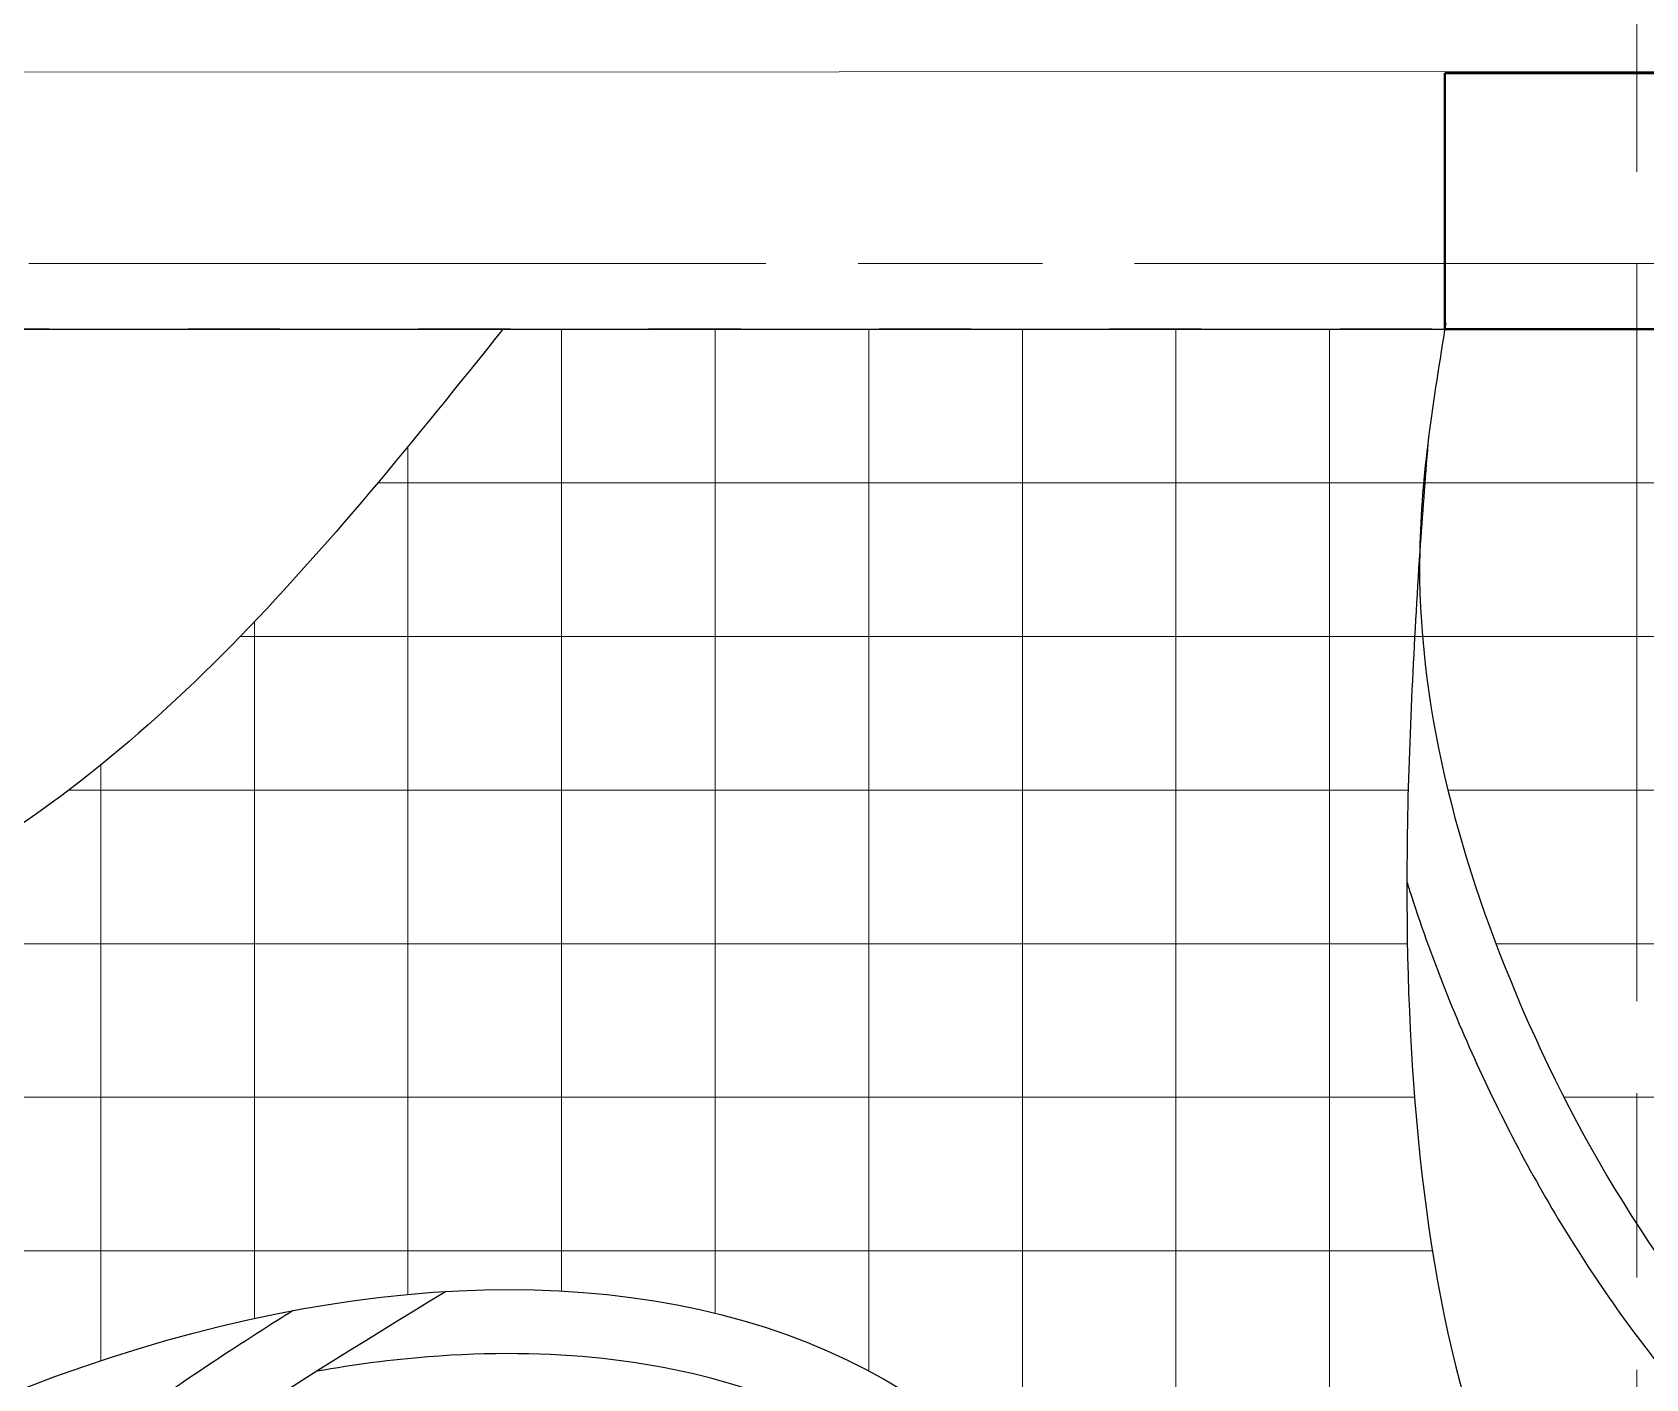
# Model space of a CAD drawing. Header units: inches. Extents: x -12 to 20935469, y -1604 to 24729220.
# Drawn here: x 20857416.1 to 20857542.2, y 24710650.9 to 24710756.1 of the extents above; entities that cross this region are included whole.
import ezdxf

# ---------------------------------------------------------------- set-up
doc = ezdxf.new("R2010")
doc.units = ezdxf.units.IN
doc.header["$LTSCALE"] = 0.03
doc.header["$MEASUREMENT"] = 0
for name, pattern in [('ACAD_ISO03W100', [30, 12, -18]), ('ACAD_ISO08W100', [36, 24, -3, 6, -3]), ('DASHED2', [0.375, 0.25, -0.125])]:
    doc.linetypes.add(name, pattern=pattern)
for name, color, linetype, lineweight in [('column', 1, 'Continuous', 40), ('Dot', 253, 'Continuous', 0), ('Grid Line', 252, 'Continuous', 18), ('Hatch', 253, 'Continuous', 15), ('hatch-1', 253, 'Continuous', 5), ('wind.', 150, 'Continuous', 20)]:
    doc.layers.add(name, color=color, linetype=linetype, lineweight=lineweight)

# ---------------------------------------------------------------- blocks, each defined once
blk = doc.blocks.new('fff')
at = {"layer": 'Grid Line', "color": 252, "linetype": 'ACAD_ISO08W100', "lineweight": 9, "ltscale": 80, "true_color": 0x939598}
for p, q in [((20832473.78, 24723521.11), (20832473.78, 24724698.79)), ((20833096.95, 24724010.75), (20830726.15, 24724010.75))]:
    blk.add_line(p, q, dxfattribs=at)

msp = doc.modelspace()

# ---------------------------------------------------------------- linework, layer by layer
at = {"linetype": 'ACAD_ISO03W100', "ltscale": 20}
msp.add_line((20857831.48, 24710732.86), (20857241.48, 24710732.86), dxfattribs=at)
msp.add_line((20857241.48, 24710732.86), (20857831.48, 24710732.86))
msp.add_ellipse((20857414.13, 24710574.52), major_axis=(80.07, 66.69), ratio=0.623715)
for points in [[(20857452.89, 24710732.86), (20857406.71, 24710689.11), (20857389.26, 24710681.63), (20857346.18, 24710660.06), (20857305.73, 24710639.33), (20857275.32, 24710604.85), (20857263.57, 24710578.62), (20857259.01, 24710532.85), (20857268.1, 24710497.9), (20857281.01, 24710475.43), (20857293.55, 24710460.98), (20857316.67, 24710443.44), (20857329.71, 24710436.95), (20857356.66, 24710429.23), (20857379.48, 24710432.38), (20857393.47, 24710437.29), (20857441.5, 24710458.68), (20857474.73, 24710478.13), (20857492.56, 24710490.38), (20857502.42, 24710495.97), (20857522.31, 24710500.12), (20857541.86, 24710496.44), (20857576.71, 24710470.5), (20857589.42, 24710445.43), (20857608.87, 24710416.7), (20857617.68, 24710406.14), (20857654.72, 24710377.85)], [(20857526.56, 24710733.34), (20857524.52, 24710715.52), (20857532.06, 24710680.91), (20857552.92, 24710648.38), (20857576.78, 24710630.17), (20857608.23, 24710619.37), (20857642.07, 24710619.69), (20857666.06, 24710628.34), (20857695.77, 24710637.72), (20857736.89, 24710637.77), (20857768.35, 24710628.49), (20857792.62, 24710604.35), (20857810.76, 24710556.32), (20857811.76, 24710524.91), (20857803.45, 24710495.11)]]:
    msp.add_spline(points, degree=3)
for points, knots in [([(20857525.16, 24710723.93), (20857524.94, 24710721.13), (20857524.73, 24710718.33), (20857524.52, 24710715.53), (20857524.09, 24710708.37), (20857522.88, 24710688.01), (20857525, 24710646.49), (20857544.45, 24710615.8), (20857580.74, 24710597.9), (20857627.43, 24710606.22), (20857648.21, 24710618.84), (20857659.13, 24710625.47), (20857659.18, 24710625.51), (20857659.23, 24710625.54), (20857659.28, 24710625.57)], [-8.42922, -8.42922, -8.42922, -8.42922, 0, 0, 0, 22.091874, 62.816557, 103.693956, 136.008992, 172.41505, 212.78334, 212.78334, 212.78334, 212.950574, 212.950574, 212.950574, 212.950574]), ([(20857523.52, 24710689.7), (20857523.63, 24710689.33), (20857523.75, 24710688.95), (20857524.71, 24710685.96), (20857525.66, 24710683.39), (20857527.65, 24710678.42), (20857528.7, 24710676.03), (20857530.94, 24710671.32), (20857532.13, 24710669), (20857535.93, 24710662.17), (20857538.76, 24710657.8), (20857543.93, 24710650.97), (20857546.09, 24710648.38), (20857551.35, 24710642.71), (20857554.54, 24710639.7), (20857561.27, 24710634.13), (20857564.82, 24710631.56), (20857571.89, 24710627.09), (20857575.4, 24710625.15), (20857582.6, 24710621.71), (20857586.3, 24710620.2), (20857594.08, 24710617.51), (20857598.19, 24710616.35), (20857605.08, 24710614.83), (20857607.82, 24710614.33), (20857613.37, 24710613.52), (20857616.16, 24710613.22), (20857624.59, 24710612.68), (20857630.25, 24710612.79), (20857636.81, 24710613.63), (20857637.78, 24710613.77), (20857638.74, 24710613.93)], [42.580605, 42.580605, 42.580605, 42.580605, 43.687588, 43.687588, 51.435491, 51.435491, 58.862027, 58.862027, 66.288563, 66.288563, 81.141635, 81.141635, 90.739869, 90.739869, 103.144023, 103.144023, 115.548177, 115.548177, 126.921577, 126.921577, 138.294976, 138.294976, 150.432306, 150.432306, 158.355744, 158.355744, 166.279181, 166.279181, 182.126056, 182.126056, 184.858881, 184.858881, 184.858881, 184.858881]), ([(20857448.45, 24710657.69), (20857435.05, 24710649.51), (20857413.56, 24710636.4), (20857392.01, 24710605.32), (20857372.08, 24710583.58), (20857349.39, 24710570.18), (20857335.94, 24710566.47), (20857329.51, 24710566.67)], [0, 0, 0, 0, 46.365116, 74.323154, 112.577133, 133.675989, 152.9839, 152.9839, 152.9839, 152.9839]), ([(20857436.51, 24710656.2), (20857434.82, 24710655.14), (20857433.14, 24710654.07), (20857426.72, 24710649.86), (20857422.05, 24710646.58), (20857415.8, 24710641.54), (20857414.04, 24710640.03), (20857410.75, 24710637.04), (20857409.22, 24710635.56), (20857406.48, 24710632.71), (20857405.26, 24710631.38), (20857402.91, 24710628.67), (20857401.77, 24710627.3), (20857398.43, 24710623.15), (20857396.31, 24710620.34), (20857392.86, 24710615.78), (20857391.51, 24710614.01), (20857389.1, 24710610.91), (20857388.04, 24710609.56), (20857385.87, 24710606.9), (20857384.77, 24710605.58), (20857381.43, 24710601.69), (20857379.14, 24710599.18), (20857372.06, 24710591.95), (20857367.04, 24710587.55), (20857359.51, 24710582.28), (20857357.34, 24710580.89), (20857353.45, 24710578.67), (20857351.77, 24710577.78), (20857348.92, 24710576.42), (20857347.78, 24710575.9), (20857344.3, 24710574.45), (20857341.95, 24710573.61), (20857337.28, 24710572.34), (20857334.96, 24710571.91), (20857332.31, 24710571.71), (20857331.93, 24710571.69), (20857331.55, 24710571.67)], [10.742158, 10.742158, 10.742158, 10.742158, 16.567253, 16.567253, 33.134506, 33.134506, 39.853052, 39.853052, 45.978726, 45.978726, 51.167156, 51.167156, 56.355586, 56.355586, 66.732446, 66.732446, 73.412089, 73.412089, 78.644912, 78.644912, 83.877734, 83.877734, 94.343379, 94.343379, 115.274668, 115.274668, 123.475505, 123.475505, 129.530194, 129.530194, 133.509374, 133.509374, 141.467732, 141.467732, 149.426091, 149.426091, 150.75327, 150.75327, 150.75327, 150.75327]), ([(20857490.36, 24710638.01), (20857488.16, 24710640.65), (20857485.59, 24710642.97), (20857479.68, 24710646.93), (20857476.36, 24710648.57), (20857469.02, 24710651.1), (20857465.01, 24710651.98), (20857456.41, 24710652.91), (20857451.83, 24710652.96), (20857444.21, 24710652.36), (20857441.31, 24710651.98), (20857438.36, 24710651.46)], [0, 0, 0, 0, 0.1807518, 0.1807518, 0.3615035, 0.3615035, 0.5422553, 0.5422553, 0.7230071, 0.7230071, 0.8299098, 0.8299098, 0.8299098, 0.8299098])]:
    msp.add_open_spline(points, degree=3, knots=knots)
at = {"layer": 'column', "lineweight": 40, "ltscale": 20}
msp.add_lwpolyline([(20857526.49, 24710752.86), (20857526.49, 24710732.86), (20857556.49, 24710732.86), (20857556.49, 24710752.86)], close=True, dxfattribs=at)
at = {"layer": 'Dot', "color": 0, "linetype": 'DASHED2', "lineweight": 20, "ltscale": 3000}
msp.add_line((20857831.48, 24710732.86), (20857241.48, 24710732.86), dxfattribs=at)
at = {"layer": 'Hatch'}
for p, q in [((20857469.48, 24710732.86), (20857469.48, 24710655.98)), ((20857481.48, 24710732.86), (20857481.48, 24710651.46)), ((20857493.48, 24710732.86), (20857493.48, 24710642.05)), ((20857505.48, 24710732.86), (20857505.48, 24710527.18)), ((20857517.48, 24710732.86), (20857517.48, 24710533.49)), ((20857443.11, 24710720.86), (20857643.01, 24710720.86)), ((20857432.36, 24710708.86), (20857653.89, 24710708.86)), ((20857418.96, 24710696.86), (20857523.62, 24710696.86)), ((20857397.15, 24710684.86), (20857523.56, 24710684.86)), ((20857370.97, 24710672.86), (20857524.11, 24710672.86)), ((20857347.84, 24710660.86), (20857525.52, 24710660.86))]:
    msp.add_line(p, q, dxfattribs=at)
at = {"layer": 'Hatch', "lineweight": 0}
msp.add_lwpolyline([(20856099.98, 24710873.16), (20856921.93, 24710873.16), (20856921.93, 24711188.05), (20857101.48, 24711187.87), (20857101.48, 24710873.02), (20857935.48, 24710872.98), (20857935.48, 24710753), (20857831.48, 24710753), (20857556.49, 24710753), (20857241.48, 24710752.86), (20857241.48, 24710611.85), (20856921.93, 24710611.85), (20856921.93, 24710753), (20856099.98, 24710752.82)], close=True, dxfattribs=at)
at = {"layer": 'hatch-1'}
for p, q in [((20857457.48, 24710732.86), (20857457.48, 24710657.72)), ((20857445.48, 24710723.71), (20857445.48, 24710657.47)), ((20857433.48, 24710710.02), (20857433.48, 24710655.59)), ((20857421.48, 24710698.83), (20857421.48, 24710652.28)), ((20857526.72, 24710696.86), (20857667.54, 24710696.86)), ((20857530.48, 24710684.86), (20857689.45, 24710684.86)), ((20857535.79, 24710672.86), (20857784.62, 24710672.86))]:
    msp.add_line(p, q, dxfattribs=at)

# ---------------------------------------------------------------- block references
at = {"layer": 'wind.', "lineweight": 5}
msp.add_blockref('fff', (25067.7, -13272.74), dxfattribs=at)

doc.saveas('drawing.dxf')
